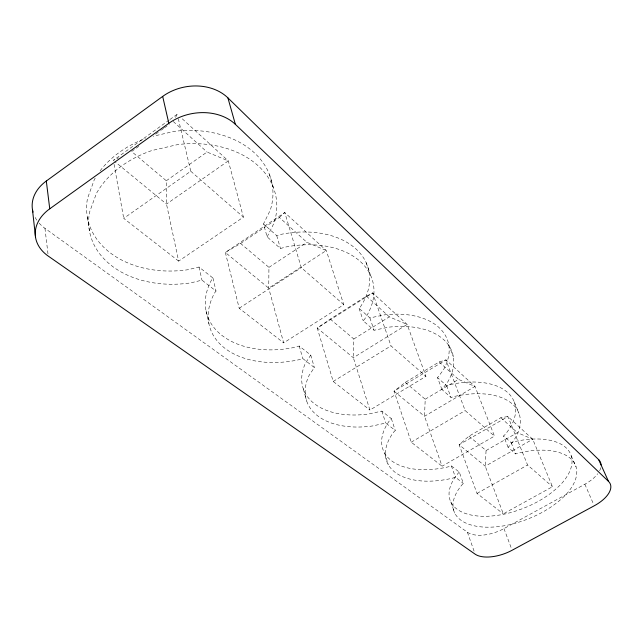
<?xml version="1.0" encoding="UTF-8"?>
<svg xmlns="http://www.w3.org/2000/svg" width="643" height="643" viewBox="0 0 643 643"><rect width="100%" height="100%" fill="white"/><g stroke="black" fill="none" stroke-linecap="round" stroke-linejoin="round"><path stroke-width="0.48" stroke-dasharray="3.21 2.41" d="M240.611 243.464L279.359 217.43L306.896 242.331L326.298 250.505L268.726 288.144L225.339 252.458L240.611 243.464L268.943 267.367L268.726 288.144L283.659 342.88L343.772 304.686L326.298 250.505L284.753 212.52L225.339 252.458L239.196 308.262L283.659 342.88M330.253 319.097L353.835 338.998L353.345 357.733L369.942 410.049L425.947 376.356L407.148 324.426L372.683 292.919L366.43 296.158L330.253 319.097L317.248 328.043L333.203 381.452L369.942 410.049M405.275 382.392L425.208 399.215L424.525 416.27L442.087 466.215L494.467 436.123L474.984 386.451L445.945 359.895L439.177 361.937L405.275 382.392L394.03 391.193L411.231 442.191L442.087 466.215M468.988 436.155L486.06 450.558L485.248 466.207L503.308 513.87L552.474 486.711L532.725 439.249L507.914 416.56L500.865 417.717L468.988 436.155L459.142 444.739L477.018 493.406L503.308 513.87M95.196 178.159A93.87 69.42 -10.2 0 0 94.264 179.807L87.472 198.534A93.87 69.42 -10.2 0 0 187.788 269.747L199.017 267.046L212.946 278.025L211.7 279.689A83.871 56.56 -15.6 0 0 295.089 347.268L299.236 346.022L310.754 355.089L305.554 362.99A76.115 46.77 -18.3 0 0 368.793 413.971L381.838 411.102L391.346 418.593L389.746 420.305A69.806 39.247 -19.8 0 0 448.581 466.762L451.37 465.886L459.303 472.139L463.386 483.44L462.261 484.509A64.975 33.114 -20.6 0 0 511.37 524.318C531.343 519.158 550.585 509.931 565.326 495.255A64.975 33.114 -20.6 0 0 570.863 458.789A64.975 33.114 -20.6 0 0 519.255 452.833L515.694 453.926L508.091 447.287L509.754 445.695A70.328 38.99 -19.8 0 0 512.358 403.989A70.328 38.99 -19.8 0 0 454.111 396.514L451.032 397.47L441.918 389.505L447.624 382.135A76.742 46.529 -18.3 0 0 388.493 327.207L374.057 330.253L363.215 320.785L364.541 319.266A84.627 56.359 -15.7 0 0 360.426 261.645A84.627 56.359 -15.7 0 0 285.114 247.145L280.469 248.536L267.134 236.889L263.485 223.949L270.285 210.116A93.87 69.42 -10.2 0 0 174.494 131.333L153.098 136.236M267.134 236.889L274.039 223.049A94.81 69.323 -10.5 0 0 177.572 144.619L152.013 150.494A94.81 69.323 -10.5 0 0 96.45 193.374L89.562 212.126A94.81 69.323 -10.5 0 0 190.658 282.888L201.982 280.155L216.008 291.062L214.746 292.726A84.627 56.359 -15.7 0 0 298.601 359.807L302.781 358.545L314.347 367.539L309.09 375.432A76.742 46.529 -18.3 0 0 372.578 425.955L385.712 423.038L395.252 430.456L393.637 432.168A70.328 38.99 -19.8 0 0 452.624 478.135L455.437 477.259L463.386 483.44M175.475 117.452L177.251 114.221L178.641 115.491M441.918 389.505L437.537 377.65L443.18 370.272A76.115 46.77 -18.3 0 0 384.209 314.917L369.894 317.915L359.091 308.375L360.401 306.856A83.871 56.56 -15.6 0 0 356.109 249.09A83.871 56.56 -15.6 0 0 281.353 234.285L276.747 235.659L263.485 223.949M508.091 447.287L503.59 435.978L505.229 434.379A69.806 39.247 -19.8 0 0 507.616 392.487A69.806 39.247 -19.8 0 0 449.682 384.731L446.636 385.679L437.537 377.65M459.303 472.139L458.194 473.216A64.525 33.372 -20.7 0 0 507.239 513.484C527.099 508.38 546.212 499.153 560.768 484.468A64.525 33.372 -20.7 0 0 566.089 447.809A64.525 33.372 -20.7 0 0 514.713 441.596L511.177 442.681L503.59 435.978M279.359 217.43L284.753 212.52L301.318 267.665L343.772 304.686M169.165 120.064L113.353 160.364L118.577 157.84M169.969 119.477L177.251 114.221L177.709 116.158M138.84 146.315L131.63 151.515L166.304 180.763L166.497 204.072L178.641 261.122L243.408 217.149L228.313 160.911L181.414 118.031M155.646 134.194L160.453 130.73M161.256 130.159L163.652 128.423M164.455 127.844L169.262 124.388M166.304 180.763L207.046 152.045L228.313 160.911L166.497 204.072L114.896 161.634M178.641 261.122L123.713 218.363L190.77 171.239L177.934 117.122M268.943 267.367L306.896 242.331M239.196 308.262L301.318 267.665M353.835 338.998L389.312 316.854L407.148 324.426L353.345 357.733L317.248 328.043L372.683 292.919L390.984 345.87L425.947 376.356M333.203 381.452L390.984 345.87M425.208 399.215L458.491 379.402L474.984 386.451L424.525 416.27L394.03 391.193L445.945 359.895L465.178 410.58L494.467 436.123M411.231 442.191L465.178 410.58M486.06 450.558L517.382 432.651L532.725 439.249L485.248 466.207L459.142 444.739L507.914 416.56L527.582 465.002L552.474 486.711M477.018 493.406L527.582 465.002M39.151 223.137A45.066 33.09 -4.3 0 0 44.954 228.337L467.405 532.227A28.565 14.226 -19.8 0 0 503.967 528.594L584.857 484.235A29.353 14.781 -22.1 0 0 597.717 473.73M190.77 171.239L243.408 217.149M173.264 121.495L207.046 152.045M366.43 296.158L389.312 316.854M439.177 361.937L458.491 379.402M500.865 417.717L517.382 432.651M584.857 484.235L593.481 503.983M571.257 455.879L576.024 466.794M514.199 401.843L518.933 413.288M511.177 442.681L515.694 453.926M448.742 344.825L453.347 356.769M503.967 528.594L511.772 549.355M446.636 385.679L451.032 397.47M451.37 465.886L455.437 477.259M467.405 532.227L474.502 552.337M450.823 501.934L454.722 513.09M366.18 262.722L370.537 275.22M369.894 317.915L374.057 330.253M359.091 308.375L363.215 320.785M391.346 418.593L395.252 430.456M381.838 411.102L385.712 423.038M384.586 453.002L388.316 464.728M269.489 174.55L273.339 187.515M276.747 235.659L280.469 248.536M310.754 355.089L314.347 367.539M299.236 346.022L302.781 358.545M303.247 388.718L306.679 401.071M212.946 278.025L216.008 291.062M199.017 267.046L201.982 280.155M206.033 310.746L208.951 323.734M114.06 164.303L123.713 218.363M87.368 217.173L89.425 230.749M44.954 228.337L48.016 254.106M36.844 220.203A45.066 33.09 -4.3 0 1 34.569 216.273M600.755 467.734A29.353 14.781 -22.1 0 1 599.63 470.7M100.107 170.853A93.87 69.42 -10.2 0 1 145.495 138.454"/><path stroke-width="0.96" d="M46.304 181.021L162.679 96.41A45.942 36.249 -10.7 0 1 227.911 97.881L598.673 459.665L608.503 481.39A29.755 14.54 -22 0 1 594.269 505.776L512.109 550.255A28.943 13.985 -19.7 0 1 475.145 554.17L48.249 256.091A45.991 33.026 -5 0 1 49.752 208.806L46.304 181.021A45.066 33.09 -4.3 0 0 33.026 212.126M49.752 208.806L168.828 123.319A46.923 36.225 -11.2 0 1 235.378 124.356L608.503 481.39M227.911 97.881L235.378 124.356M162.679 96.41L168.828 123.319M32.463 209.554L35.558 237.42M598.673 459.665A29.353 14.781 -22.1 0 1 601.06 464.937"/></g></svg>
